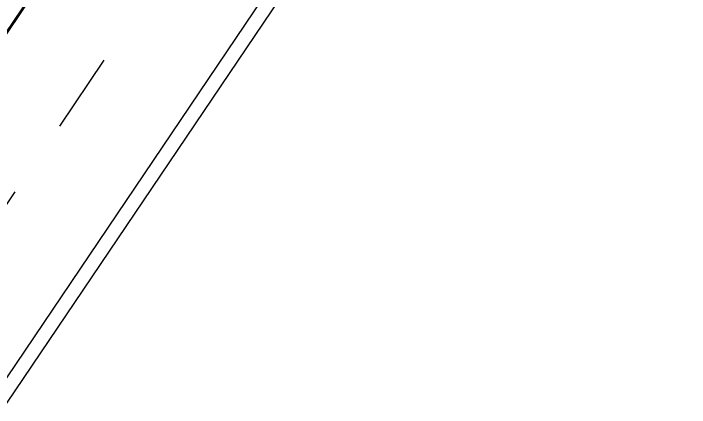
# Model space of a CAD drawing. Header units: metres. Extents: x 2681481 to 2682537, y 1228589 to 1229401.
# Drawn here: x 2681852.906 to 2681853.757, y 1228896.04 to 1228896.537 of the extents above; entities that cross this region are included whole.
import ezdxf

# ---------------------------------------------------------------- set-up
doc = ezdxf.new("R2010")
doc.units = ezdxf.units.M
doc.linetypes.add('AUSGEZOGEN', pattern=[0])
doc.linetypes.add('PHANTOM2_S8', pattern=[0.6, 0.4, -0.1, 0, -0.1])
doc.layers.add('Standard', color=7, linetype='AUSGEZOGEN', lineweight=25)
doc.layers.add('TB_134#Gebäude', color=7, linetype='AUSGEZOGEN', lineweight=13)

msp = doc.modelspace()

# ---------------------------------------------------------------- linework, layer by layer
at = {"layer": 'Standard', "color": 252, "linetype": 'AUSGEZOGEN', "lineweight": 25, "transparency": 33554687}
for p, q in [((2681865.72815, 1228915.54321), (2681852.26388, 1228895.57602)), ((2681865.91658, 1228915.38623), (2681852.5357, 1228895.54271)), ((2681865.93048, 1228915.37465), (2681852.55576, 1228895.54025))]:
    msp.add_line(p, q, dxfattribs=at)
at = {"layer": 'Standard', "color": 252, "linetype": 'PHANTOM2_S8', "lineweight": 25, "transparency": 33554687}
msp.add_line((2681865.82237, 1228915.46472), (2681852.39979, 1228895.55937), dxfattribs=at)
at = {"layer": 'TB_134#Gebäude', "color": 252, "linetype": 'AUSGEZOGEN', "lineweight": 25, "transparency": 33554687}
msp.add_line((2681852.2661, 1228895.57575), (2681865.72969, 1228915.54193), dxfattribs=at)

doc.saveas('drawing.dxf')
